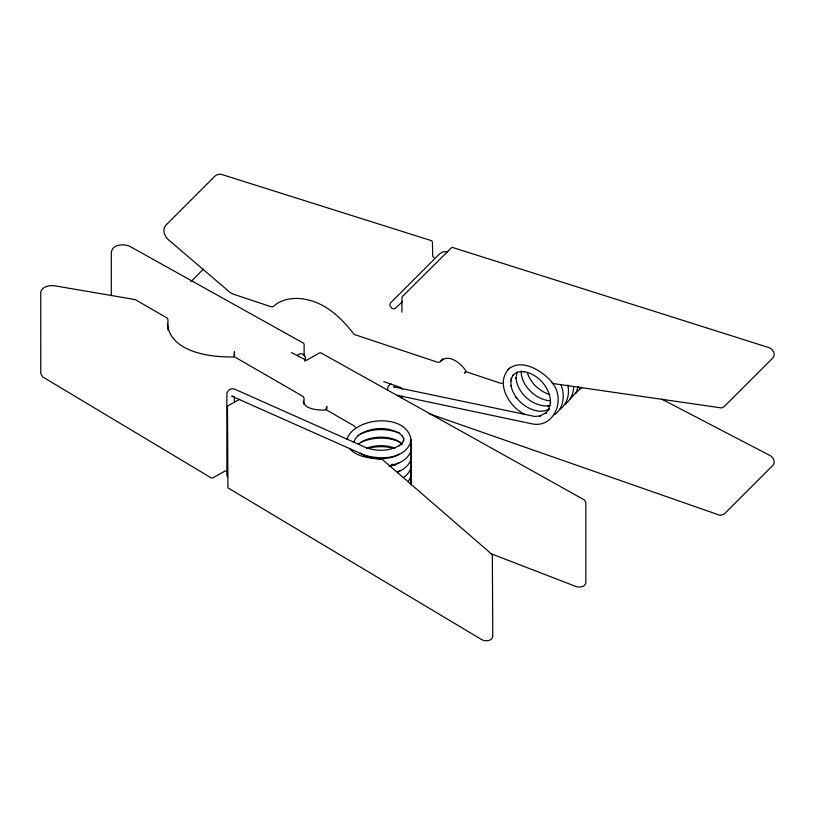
<?xml version="1.0" encoding="UTF-8"?>
<svg xmlns="http://www.w3.org/2000/svg" width="815" height="815" viewBox="0 0 815 815"><rect width="100%" height="100%" fill="white"/><g stroke="black" fill="none" stroke-linecap="round" stroke-linejoin="round"><path stroke-width="1.22" d="M573.648 386.87C573.556 393.655 570.459 400.613 564.703 404.434M401.877 398.443L401.917 396.1M510.873 380.676L511.046 385.923L510.923 385.383C513.745 399.034 526.347 410.179 540.253 411.28L545.255 410.78L549.391 409.089M521.254 370.947L521.468 375.358L523.006 380.554C527.509 390.599 536.932 398.484 547.802 400.562L550.308 400.817M411.178 441.414C409.354 412.635 354.688 415.966 346.772 439.489M353.893 441.465L353.812 442.229L355.218 438.908L358.559 435.271L358.121 435.679C369.888 427.08 387.186 426.153 399.768 433.519L399.207 433.152L402.559 436.198L402.09 435.577L403.782 438.949L403.527 438.154L403.507 440.793L403.761 439.998L402.029 443.36L402.488 442.739L399.116 445.774L399.666 445.397C389.05 451.612 376.449 451.378 365.701 447.486L235.087 389.336C231.379 387.349 226.438 390.436 226.865 394.684L226.865 475.593L227.721 476.867M410.954 484.63L410.679 478.517M326.02 409.476L326.805 406.339L326.805 408.886M510.74 381.318L511.341 378.282M233.987 355.941L234.506 351.683L234.506 355.493M578.243 386.524L576.185 392.29L570.123 399.075M511.209 378.965L513.206 374.941L512.818 375.562L515.508 373.117L519.186 371.762L524.31 371.671L523.729 371.609C538.318 373.993 550.451 387.889 550.492 402.722L550.533 402.192L548.566 409.802L548.882 409.242L545.856 413.103L546.376 412.696L539.693 416.119L540.264 415.966L534.742 416.455L393.676 386.83L394.277 387.278M517.128 371.864L515.966 378.252L515.936 377.651C517.515 393.513 532.103 406.39 548.128 405.972L547.588 406.053L550.247 405.626M297.292 355.605C300.898 351.041 307.622 355.493 304.708 361.239M408.274 481.634L410.841 476.622L410.872 470.469M581.166 387.4L575.522 393.686M465.131 372.16L464.397 373.138L466.18 371.355M401.897 312.155L402.019 296.894L451.948 247.281L768.8 347.567C772.742 348.728 776.155 354.209 773.028 357.765L723.944 406.838L721.54 407.948L553.13 383.549C542.545 370.489 520.938 357.337 507.623 369.898M190.873 281.684L203.363 269.184M402.182 301.907L394.694 308.905L392.066 308.437L389.865 305.594L390.263 303.18L439.835 253.608L443.126 251.804L447.7 251.825M390.752 383.6L387.909 386.789L387.614 390.426M442.718 359.028L440.935 360.811C449.391 353.537 461.341 363.48 466.547 371.895L500.93 383.356L502.152 383.172M442.881 359.12L439.876 362.074L437.889 362.339L354.128 334.425C341.831 318.329 325.705 302.762 304.698 299.207C296.242 297.587 285.657 298.27 277.518 303.272C276.285 303.374 273.687 307.703 270.916 306.685L233.294 294.144L230.125 292.473L168.817 240.089C164.549 236.676 161.614 229.198 166.199 224.869L215.282 175.785L217.106 174.705L220.916 174.227L431.624 240.72L432.439 241.984L432.704 256.246L434.1 257.744M509.548 368.156C494.654 382.805 509.059 406.868 524.738 414.458M579.577 389.376L582.134 387.461M559.803 409.405C567.485 404.118 569.807 393.686 567.78 384.975M554.394 414.774C564.062 408.183 565.141 394.44 560.761 384.405M358.305 444.063L362.685 441.19C371.834 436.84 382.551 436.086 392.321 438.643L397.292 440.589L402.355 444.491M399.187 471.243L399.768 470.907L397.476 472.242M403.211 477.57C408.56 474.442 412.685 467.942 410.76 461.657M399.309 454.118L397.068 455.422L397.608 455.178C385.831 460.567 371.253 459.813 360.118 453.191L360.556 453.486M399.533 462.492L394.684 464.957L389.091 466.516M239.59 399.289L228.139 405.676L227.497 406.767L227.925 487.839L481.828 639.693C485.302 641.731 492.545 641.161 492.78 636.138L492.341 554.709L382.245 459.354C371.039 458.081 357.938 457.755 349.554 448.678M383.794 381.614L400.695 387.522L402.08 389.336M359.751 434.283C371.528 428.731 385.597 428.079 397.822 432.582M360.709 442.351C373.168 436.901 388.164 436.514 400.562 442.331M397.639 471.895C405.075 469.348 412.94 462.258 410.923 453.629M366.76 448.046C375.817 444.939 385.994 444.827 395.031 448.097M366.821 448.617C375.756 446.131 385.352 446.009 394.307 448.423M390.324 465.436C400.216 463.969 413.511 456.645 410.831 444.807M232.958 396.233L231.745 396.141L362.767 454.434C378.466 460.312 406.695 459.986 411.239 439.876L411.178 484.67M226.855 470.836L225.083 471.019L212.583 477.987L211.329 477.967L42.686 376.927L40.76 373.616L40.75 292.035C42.38 286.126 49.97 285.107 55.165 285.871L135.147 299.563L167.106 318.003L167.921 319.47L167.931 330.044M397.272 395.336L530.871 423.606C554.302 429.515 566.405 398.647 551.837 382.52M391.771 464.845L394.216 465.416M392.249 464.183L395.153 465.151M428.935 413.643L720.154 515.355L724.056 514.173L773.129 465.09C775.819 461.881 773.231 457.103 769.931 455.483L661.719 399.126M549.85 394.592C539.459 391.373 530.626 383.04 527.264 372.628M490.681 553.579L575.879 586.454C579.302 587.788 585.537 587.095 585.842 582.542L585.842 502.397L584.559 500.033L320.865 352.854L319.602 352.864L306.399 360.373L291.352 352.498M515.477 396.62L516.69 398.199M355.177 427.243L354.535 426.143L326.469 409.935C318.288 410.526 304.117 409.232 303.241 401.184M167.421 324.136C170.6 352.274 210.341 357.53 234.669 356.939L303.068 396.426L304.026 398.046L304.026 404.403M304.117 355.697L304.117 344.246L303.486 343.166L130.38 246.66C124.379 243.461 112.307 243.991 111.309 252.365L111.309 295.621M234.353 396.925L234.353 401.968"/></g></svg>
